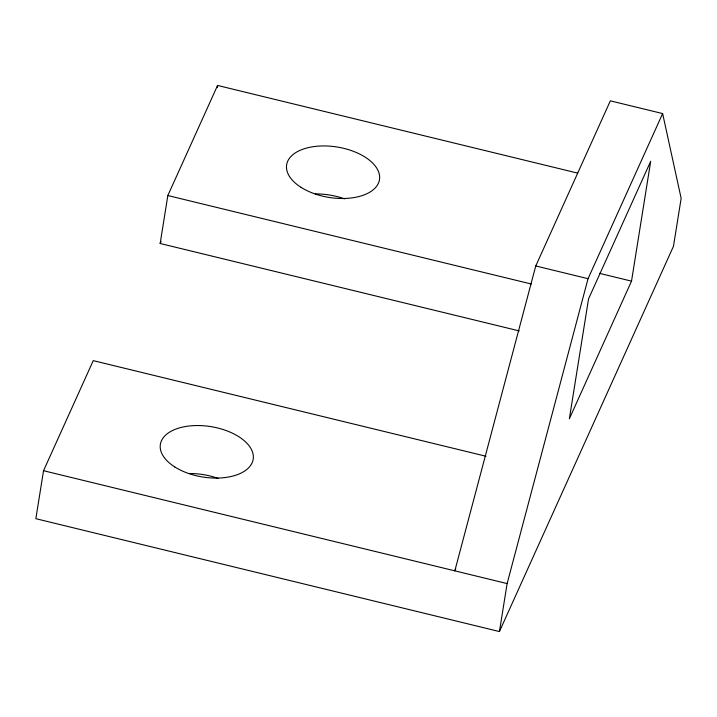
<?xml version="1.0" encoding="UTF-8"?>
<svg xmlns="http://www.w3.org/2000/svg" width="717" height="717" viewBox="0 0 717 717"><rect width="100%" height="100%" fill="white"/><g stroke="black" fill="none" stroke-linecap="round" stroke-linejoin="round"><path stroke-width="1.08" d="M486.054 456.263L93.255 360.633L43.531 470.711L35.85 518.687L499.435 631.552L673.469 246.29L681.15 198.313L662.633 113.573L610.346 100.837L535.76 265.962L454.829 570.84L455.752 568.805M519.225 330.913L160.16 243.493L167.841 195.535L217.565 85.448L577.723 173.129M217.215 87.626L217.565 85.448M499.435 631.552L507.125 583.575L588.048 278.689L662.633 113.573M631.516 281.145L650.713 161.253L588.558 298.855L569.361 418.746L631.516 281.145L599.502 273.347M160.16 243.493L161.083 241.45M535.76 265.962L588.048 278.689M167.841 195.535L531.261 284.004M43.531 470.711L507.125 583.575M188.974 473.516A46.999 25.525 9.1 0 1 218.264 478.463M315.265 193.922A46.999 25.525 9.1 0 1 344.554 198.869M301.077 187.361A46.999 25.525 9.1 0 0 378.388 183.256A46.999 25.525 9.1 0 0 319.746 146.044A46.999 25.525 9.1 0 0 301.077 187.361M174.787 466.946A46.999 25.525 9.1 0 0 252.097 462.841A46.999 25.525 9.1 0 0 193.447 425.638A46.999 25.525 9.1 0 0 174.787 466.946"/></g></svg>
